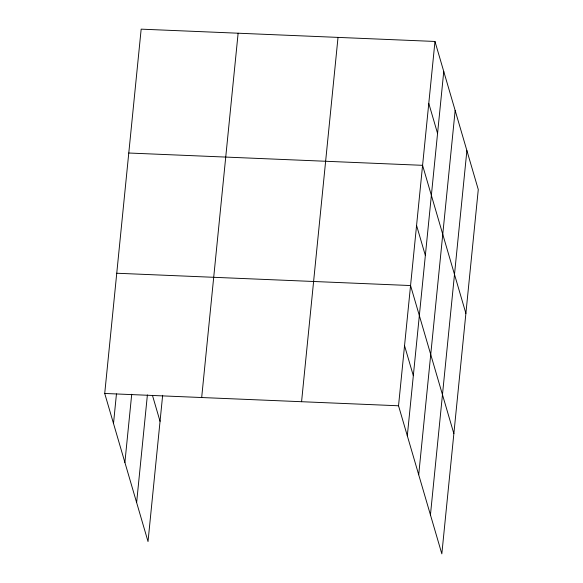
<?xml version="1.0" encoding="UTF-8"?>
<svg xmlns="http://www.w3.org/2000/svg" width="583" height="583" viewBox="0 0 583 583"><rect width="100%" height="100%" fill="white"/><g stroke="black" fill="none" stroke-linecap="round" stroke-linejoin="round"><path stroke-width="0.87" d="M162.65 395.303L148.024 541.541L104.721 393.467L141.166 29.15L434.976 41.459L478.279 189.533L441.834 553.85L398.532 405.775L434.976 41.459M113.503 423.498L116.462 393.889M124.893 462.45L131.714 394.261M136.626 502.59L147.397 394.924M201.674 397.526L238.126 33.209M301.571 401.709L338.023 37.392M407.313 435.8L443.758 71.49M418.703 474.759L455.155 110.442M430.443 514.891L466.888 150.582M128.777 153.016L422.588 165.324L465.89 313.399M116.746 273.238L410.563 285.546L453.858 433.628M104.721 393.467L398.532 405.775M428.782 103.388L437.563 133.42M416.575 225.439L425.357 255.463M404.544 345.661L413.325 375.692M152.454 395.347L160.048 421.32"/></g></svg>
